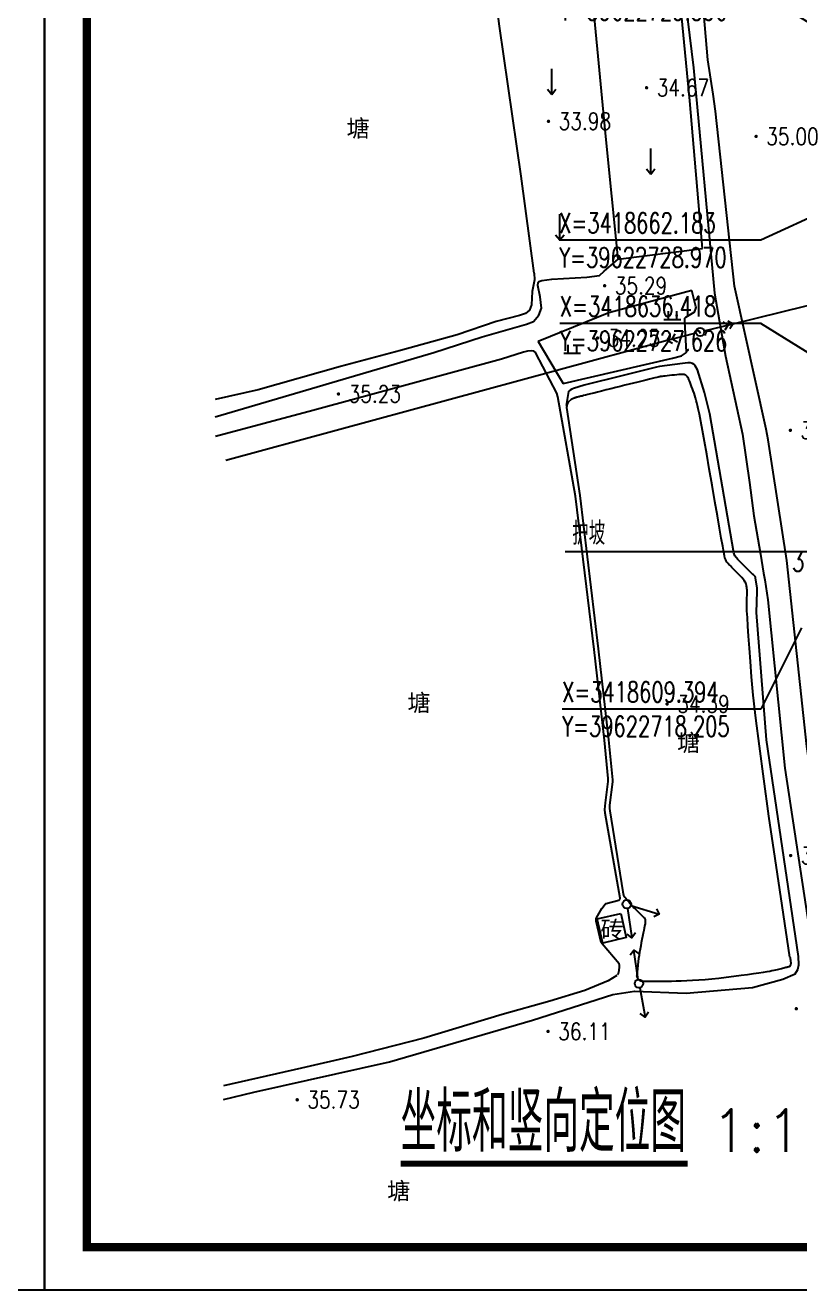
# Model space of a CAD drawing. Extents: x 39624947 to 39626627, y 3418539 to 3418836.
# Drawn here: x 39625784.6 to 39625875.8, y 3418539.2 to 3418688.1 of the extents above; entities that cross this region are included whole.
import ezdxf
from ezdxf.enums import TextEntityAlignment as Align

# ---------------------------------------------------------------- set-up
doc = ezdxf.new("R2010")
doc.units = 0
doc.layers.get('0').update_dxf_attribs({"linetype": 'CONTINUOUS'})
for name, color, linetype in [('DIM_COOR', 3, 'CONTINUOUS'), ('DIM_ELEV', 3, 'CONTINUOUS'), ('DIM_LEAD', 3, 'CONTINUOUS'), ('DIM_SYMB', 3, 'CONTINUOUS'), ('DLDW', 11, 'CONTINUOUS'), ('GCD', 7, 'CONTINUOUS'), ('GXYZ', 2, 'CONTINUOUS'), ('JMD', 6, 'CONTINUOUS'), ('PUB_TITLE', 4, 'CONTINUOUS'), ('PUB_WALL', 9, 'CONTINUOUS')]:
    doc.layers.add(name, color=color, linetype=linetype)
doc.styles.add('_TCH_DIM', font='SIMPLEX', dxfattribs={"bigfont": 'GBCBIG'})
doc.styles.add('HZ', font='rs.shx', dxfattribs={"width": 0.8, "bigfont": 'hztxt.shx'})
doc.styles.add('HZTXT', font='ROMANS.shx', dxfattribs={"width": 0.6, "bigfont": 'HZTXT.shx'})
doc.styles.get("Standard").update_dxf_attribs({"font": 'rs.shx', "bigfont": 'hztxt.shx'})
doc.styles.add('等线体', font='simhei.ttf')

# ---------------------------------------------------------------- blocks, each defined once
blk = doc.blocks.new('GC170')
at = {"linetype": 'Continuous'}
blk.add_circle((0, 0), 0.5, dxfattribs=at)
blk = doc.blocks.new('GC013B')
at = {"linetype": 'Continuous'}
blk.add_line((0.5, 0), (4, 0), dxfattribs=at)
at = {"linetype": 'Continuous', "flags": 128}
blk.add_lwpolyline([(3.5, 0.5), (4, 0), (3.5, -0.5)], dxfattribs=at)
blk = doc.blocks.new('EWQEQW')
at = {"layer": 'DIM_COOR', "color": 3, "linetype": 'Continuous'}
for p, q in [((-4.33, 67.96), (-28.09, 67.96)), ((5.59, 53.87), (-4.33, 67.96)), ((71.4, 65.25), (47.64, 65.25)), ((79.49, 50.01), (71.4, 65.25)), ((13.17, 45.46), (-4.33, 42.54)), ((-4.33, 42.54), (-28.09, 42.54)), ((71.09, 42.44), (78.3, 27.12)), ((-4.33, 29.63), (-28.01, 29.63)), ((11.82, 19.69), (-4.33, 29.63)), ((78.3, 27.12), (101.27, 27.12)), ((69.74, 16.67), (77.24, 6.77)), ((11.2, 7.71), (-4.33, 0.54)), ((77.24, 6.77), (100.65, 6.77)), ((69.12, 4.69), (78.09, -4.56)), ((-4.33, 0.54), (-28.09, 0.54)), ((78.09, -4.56), (101.85, -4.56)), ((-4.33, -9.28), (-28.01, -9.28)), ((9.85, -18.05), (-4.33, -9.28)), ((67.77, -21.08), (75.32, -14.34)), ((75.32, -14.34), (99.08, -14.34)), ((74.98, -36.47), (87.25, -25.31)), ((87.25, -25.31), (111.01, -25.31)), ((0.43, -45.08), (-4.33, -54.67)), ((90.46, -49.78), (80.89, -57.41)), ((-4.33, -54.67), (-27.74, -54.67)), ((80.89, -57.41), (57.21, -57.41))]:
    blk.add_line(p, q, dxfattribs=at)
at = {"layer": 'DIM_COOR', "color": 7, "linetype": 'Continuous', "style": '_TCH_DIM', "width": 0.705882}
for s, p in [('X=3418708.338', (-28.09, 68.8)), ('Y=39622723.368', (-28.09, 64.74)), ('X=3418704.482', (47.64, 66.09)), ('Y=39622797.267', (47.64, 62.03)), ('X=3418699.932', (-28.09, 43.38)), ('Y=39622730.940', (-28.09, 39.32)), ('X=3418674.167', (-28.01, 30.47)), ('X=3418696.909', (81.67, 27.96)), ('Y=39622729.596', (-28.01, 26.41)), ('Y=39622788.861', (80.39, 23.9)), ('X=3418671.144', (81.53, 7.61)), ('Y=39622787.517', (79.37, 3.55)), ('X=3418662.183', (-28.09, 1.38)), ('Y=39622728.970', (-28.09, -2.68)), ('X=3418659.161', (83.21, -3.72)), ('Y=39622786.892', (80.25, -7.78)), ('X=3418636.418', (-28.01, -8.44)), ('Y=39622727.626', (-28.01, -12.5)), ('X=3418633.396', (79.48, -13.5)), ('Y=39622785.547', (77.48, -17.56)), ('X=3418617.999', (91.73, -24.47)), ('Y=39622792.755', (89.41, -28.53)), ('X=3418609.394', (-27.74, -53.83)), ('X=3418604.697', (57.21, -56.57)), ('Y=39622718.205', (-27.74, -57.89)), ('Y=39622808.229', (57.21, -60.63))]:
    blk.add_text(s, height=2.38, dxfattribs=at).set_placement(p)
blk = doc.blocks.new('GC120')
for p, q in [((0, 0), (0, 3)), ((-0.5, 0.6), (0, 0)), ((0, 0), (0.5, 0.6))]:
    blk.add_line(p, q)
blk = doc.blocks.new('GC200')
at = {"linetype": 'Continuous', "const_width": 0.2, "flags": 128}
blk.add_lwpolyline([(-0.1, 0, 1), (0.1, 0, 1)], format="xyb", close=True, dxfattribs=at)
blk = doc.blocks.new('GC119')
for p, q in [((-1, 0), (1, 0)), ((-0.5, 1), (-0.5, 0)), ((0.5, 1), (0.5, 0))]:
    blk.add_line(p, q)
blk = doc.blocks.new('GC013A')
at = {"linetype": 'Continuous'}
blk.add_line((0.5, 0), (4, 0), dxfattribs=at)
at = {"linetype": 'Continuous', "flags": 128}
for points in [[(2.88, 0.5), (3.38, 0), (2.88, -0.5)], [(3.5, 0.5), (4, 0), (3.5, -0.5)]]:
    blk.add_lwpolyline(points, dxfattribs=at)
blk = doc.blocks.new('111133333777777')
at = {"layer": 'PUB_WALL', "color": 252, "ltscale": 0.01}
blk.add_line((39623224.25, 3418645.17), (39623237.84, 3418648.54), dxfattribs=at)
at = {"layer": 'PUB_WALL', "color": 252, "ltscale": 0.01, "elevation": 51.49}
for points in [[(39623200.85, 3418651.12), (39623199.3, 3418662.56), (39623196.75, 3418680.21), (39623196.51, 3418682.07), (39623196.57, 3418683.26), (39623197.13, 3418686.99), (39623197.13, 3418687.56), (39623197.04, 3418688.43), (39623195.73, 3418696.65), (39623195.85, 3418700.21)], [(39623210.73, 3418652.77), (39623209.24, 3418667.6), (39623207.22, 3418688.64), (39623205.56, 3418698.96), (39623205.4, 3418700.33)], [(39623220.66, 3418654.04), (39623219.18, 3418671.41), (39623218.17, 3418681.6), (39623216.98, 3418689.98), (39623215.47, 3418700.45)], [(39623217.67, 3418691.06), (39623219.59, 3418675.32), (39623222.06, 3418648.76), (39623223.36, 3418641.35), (39623225.38, 3418632.16), (39623226.18, 3418626.48), (39623226.69, 3418622.55), (39623227.47, 3418618.04), (39623227.85, 3418615.81), (39623228.01, 3418615.03), (39623228.11, 3418614.24), (39623228.35, 3418612.69), (39623230.35, 3418592.85), (39623233.28, 3418573.47)], [(39623222.2, 3418670.21), (39623221.9, 3418672.22), (39623221.27, 3418676.23), (39623220.25, 3418688.16), (39623222.05, 3418695.65), (39623223.87, 3418700.55)], [(39623210.73, 3418652.77), (39623210.73, 3418652.77), (39623210.73, 3418652.77), (39623220.66, 3418654.04)], [(39623200.85, 3418651.12), (39623200.86, 3418650.36), (39623200.59, 3418648.96), (39623200.52, 3418647.4), (39623200.28, 3418646.76), (39623199.83, 3418646.38), (39623199.12, 3418646.14), (39623196.37, 3418645.46), (39623191.75, 3418643.88), (39623185.1, 3418642.03), (39623178.02, 3418640.15), (39623168.33, 3418637.4), (39623163.26, 3418636.25)], [(39623163.28, 3418634.21), (39623189.01, 3418641.79), (39623194.7, 3418643.64), (39623199.94, 3418645.14), (39623200.75, 3418645.46), (39623201.4, 3418646.18), (39623201.69, 3418647.02), (39623201.56, 3418648.36), (39623201.56, 3418648.36)], [(39623201.3, 3418643.1), (39623201.3, 3418643.1), (39623201.3, 3418643.1), (39623203.41, 3418639.52), (39623204.25, 3418638.16)], [(39623200.77, 3418641.94), (39623200.54, 3418641.97), (39623200.04, 3418641.95), (39623199.59, 3418641.83), (39623196.99, 3418641), (39623174.79, 3418634.96), (39623163.31, 3418631.92)], [(39623209.24, 3418576.9), (39623209.27, 3418576.92), (39623209.3, 3418576.93), (39623210.82, 3418577.32), (39623210.84, 3418577.33), (39623210.86, 3418577.35), (39623210.89, 3418577.37), (39623210.91, 3418577.4), (39623210.94, 3418577.45), (39623210.95, 3418577.48), (39623210.95, 3418577.54), (39623209.21, 3418587.54), (39623209.15, 3418587.97), (39623209.22, 3418588.77), (39623209.56, 3418591.27), (39623209.56, 3418591.41), (39623209.54, 3418591.63), (39623209.1, 3418596.14), (39623207.89, 3418606.84), (39623205.71, 3418624.87), (39623203.62, 3418636.58), (39623203.51, 3418637.01), (39623201.05, 3418641.73), (39623200.96, 3418641.84), (39623200.85, 3418641.91), (39623200.77, 3418641.94)], [(39623231.89, 3418569.16), (39623232.01, 3418569.71), (39623231.97, 3418570.69), (39623228.21, 3418596.21), (39623227.02, 3418611.18), (39623227.09, 3418613.67), (39623227.08, 3418613.89), (39623227.08, 3418614.03), (39623226.9, 3418615.26), (39623226.88, 3418615.34), (39623226.84, 3418615.42), (39623226.84, 3418615.42), (39623226.81, 3418615.47), (39623226.74, 3418615.55), (39623226.67, 3418615.61), (39623226.59, 3418615.67), (39623224.83, 3418617.42), (39623224.45, 3418617.85), (39623224.36, 3418618.22), (39623221.52, 3418634.59), (39623220.9, 3418637.08), (39623220.07, 3418639.75), (39623219.8, 3418640.22), (39623219.67, 3418640.36), (39623219.48, 3418640.5), (39623219.21, 3418640.58), (39623218.92, 3418640.59), (39623218.31, 3418640.51), (39623215.61, 3418640.13), (39623215.23, 3418640.06), (39623211.31, 3418639.1), (39623206.74, 3418637.94), (39623205.47, 3418637.57), (39623205.28, 3418637.48), (39623205.06, 3418637.36), (39623204.88, 3418637.21), (39623204.62, 3418635.54)], [(39623210.64, 3418568.57), (39623210.75, 3418568.72), (39623210.84, 3418569.03), (39623210.89, 3418569.47), (39623210.88, 3418569.66), (39623210.84, 3418569.82), (39623208.83, 3418572.16), (39623208.72, 3418572.33), (39623208.15, 3418574.84), (39623208.12, 3418574.97), (39623208.12, 3418575.11), (39623208.13, 3418575.16), (39623208.17, 3418575.24), (39623208.82, 3418576.32), (39623209.2, 3418576.85), (39623209.24, 3418576.9)], [(39623210.55, 3418568.43), (39623209.53, 3418567.81), (39623206.82, 3418566.69), (39623202.68, 3418565.42), (39623197.06, 3418563.86), (39623187.83, 3418561.05), (39623179.41, 3418558.91), (39623173.43, 3418557.52), (39623164.24, 3418555.46)], [(39623164.26, 3418553.84), (39623167.83, 3418554.72), (39623183.8, 3418558.29), (39623200.63, 3418563.18), (39623210.1, 3418566.19)]]:
    blk.add_lwpolyline(points, dxfattribs=at)
at = {"layer": 'PUB_WALL', "color": 252, "ltscale": 0.01}
for points in [[(39623236.71, 3418561.89), (39623237.5, 3418562.73), (39623237.53, 3418562.8), (39623237.54, 3418562.85), (39623237.55, 3418562.93), (39623237.53, 3418563), (39623237.02, 3418565.24), (39623235.77, 3418572.82), (39623234.66, 3418582.38), (39623233.99, 3418588), (39623232.96, 3418595.41), (39623230.58, 3418617.31), (39623228.37, 3418631.5), (39623228.14, 3418632.75), (39623224.43, 3418649.59), (39623222.2, 3418670.21)], [(39623201.56, 3418648.36), (39623201.28, 3418649.69), (39623201.29, 3418650.05), (39623201.4, 3418650.16), (39623201.73, 3418650.27), (39623202.92, 3418650.42), (39623207.03, 3418650.68), (39623208.54, 3418650.87), (39623209.09, 3418651.36), (39623210.73, 3418652.77)], [(39623219.4, 3418649.1), (39623209.61, 3418646.46), (39623201.3, 3418643.1)], [(39623204.25, 3418638.16), (39623217.14, 3418641.12), (39623218.19, 3418641.41), (39623218.67, 3418641.72), (39623218.76, 3418641.85), (39623218.57, 3418645.44), (39623218.56, 3418645.59), (39623218.57, 3418645.82), (39623218.7, 3418645.96), (39623219.67, 3418646.55), (39623219.74, 3418646.64), (39623219.88, 3418646.96), (39623219.9, 3418647.08), (39623219.88, 3418647.21), (39623219.4, 3418649.1)], [(39623230.95, 3418570.62), (39623230.02, 3418576.7), (39623229.2, 3418582.23), (39623228.48, 3418587.19), (39623227.86, 3418591.6), (39623227.35, 3418595.44), (39623226.94, 3418598.73), (39623226.64, 3418601.45), (39623226.44, 3418603.61), (39623226.3, 3418605.4), (39623226.18, 3418606.99), (39623226.08, 3418608.38), (39623226, 3418609.58), (39623225.94, 3418610.58), (39623225.89, 3418611.38), (39623225.87, 3418611.99), (39623225.87, 3418612.4), (39623225.88, 3418612.7), (39623225.89, 3418612.95), (39623225.9, 3418613.18), (39623225.9, 3418613.36), (39623225.9, 3418613.51), (39623225.9, 3418613.63), (39623225.91, 3418613.71), (39623225.9, 3418613.75), (39623225.9, 3418613.77), (39623225.9, 3418613.8), (39623225.9, 3418613.82), (39623225.9, 3418613.84), (39623225.9, 3418613.85), (39623225.9, 3418613.87), (39623225.9, 3418613.88), (39623225.9, 3418613.89), (39623225.9, 3418613.91), (39623225.89, 3418613.94), (39623225.89, 3418613.98), (39623225.88, 3418614.04), (39623225.87, 3418614.1), (39623225.86, 3418614.18), (39623225.85, 3418614.27), (39623225.84, 3418614.38), (39623225.81, 3418614.5), (39623225.75, 3418614.63), (39623225.67, 3418614.77), (39623225.57, 3418614.93), (39623225.43, 3418615.11), (39623225.27, 3418615.3), (39623225.09, 3418615.5), (39623224.87, 3418615.72), (39623224.66, 3418615.93), (39623224.46, 3418616.13), (39623224.28, 3418616.31), (39623224.12, 3418616.47), (39623223.98, 3418616.62), (39623223.86, 3418616.74), (39623223.76, 3418616.85), (39623223.67, 3418616.95), (39623223.6, 3418617.03), (39623223.54, 3418617.11), (39623223.48, 3418617.2), (39623223.43, 3418617.28), (39623223.39, 3418617.37), (39623223.35, 3418617.46), (39623223.32, 3418617.54), (39623223.29, 3418617.63), (39623223.25, 3418617.84), (39623223.17, 3418618.29), (39623223.04, 3418618.99), (39623222.87, 3418619.94), (39623222.66, 3418621.12), (39623222.41, 3418622.56), (39623222.12, 3418624.24), (39623221.79, 3418626.16), (39623221.45, 3418628.1), (39623221.15, 3418629.82), (39623220.88, 3418631.32), (39623220.65, 3418632.6), (39623220.45, 3418633.67), (39623220.29, 3418634.52), (39623220.16, 3418635.15), (39623220.07, 3418635.56), (39623219.99, 3418635.86), (39623219.91, 3418636.15), (39623219.83, 3418636.44), (39623219.75, 3418636.72), (39623219.66, 3418637), (39623219.57, 3418637.27), (39623219.48, 3418637.53), (39623219.38, 3418637.8), (39623219.29, 3418638.04), (39623219.21, 3418638.26), (39623219.13, 3418638.45), (39623219.06, 3418638.61), (39623219, 3418638.74), (39623218.94, 3418638.85), (39623218.89, 3418638.93), (39623218.85, 3418638.98), (39623218.82, 3418639.02), (39623218.78, 3418639.06), (39623218.74, 3418639.09), (39623218.69, 3418639.12), (39623218.65, 3418639.14), (39623218.61, 3418639.16), (39623218.56, 3418639.18), (39623218.51, 3418639.2), (39623218.44, 3418639.21), (39623218.34, 3418639.21), (39623218.21, 3418639.21), (39623218.05, 3418639.2), (39623217.85, 3418639.19), (39623217.62, 3418639.17), (39623217.36, 3418639.14), (39623217.06, 3418639.11), (39623216.76, 3418639.08), (39623216.5, 3418639.05), (39623216.27, 3418639.02), (39623216.08, 3418639), (39623215.92, 3418638.98), (39623215.79, 3418638.96), (39623215.7, 3418638.95), (39623215.64, 3418638.94), (39623215.57, 3418638.92), (39623215.45, 3418638.89), (39623215.27, 3418638.85), (39623215.03, 3418638.8), (39623214.74, 3418638.73), (39623214.4, 3418638.64), (39623213.99, 3418638.54), (39623213.53, 3418638.43), (39623213.04, 3418638.31), (39623212.54, 3418638.19), (39623212.03, 3418638.06), (39623211.51, 3418637.93), (39623210.98, 3418637.8), (39623210.44, 3418637.66), (39623209.88, 3418637.52), (39623209.32, 3418637.38), (39623208.78, 3418637.24), (39623208.29, 3418637.12), (39623207.86, 3418637.01), (39623207.48, 3418636.92), (39623207.15, 3418636.83), (39623206.87, 3418636.77), (39623206.65, 3418636.71), (39623206.48, 3418636.67), (39623206.34, 3418636.64), (39623206.22, 3418636.61), (39623206.12, 3418636.59), (39623206.03, 3418636.57), (39623205.96, 3418636.55), (39623205.9, 3418636.54), (39623205.86, 3418636.53), (39623205.84, 3418636.52), (39623205.82, 3418636.52), (39623205.8, 3418636.51), (39623205.79, 3418636.51), (39623205.77, 3418636.5), (39623205.75, 3418636.5), (39623205.74, 3418636.49), (39623205.72, 3418636.49), (39623205.7, 3418636.48), (39623205.69, 3418636.47), (39623205.67, 3418636.47), (39623205.65, 3418636.46), (39623205.63, 3418636.45), (39623205.61, 3418636.45), (39623205.6, 3418636.44), (39623205.58, 3418636.43), (39623205.55, 3418636.42), (39623205.53, 3418636.41), (39623205.5, 3418636.4), (39623205.47, 3418636.39), (39623205.43, 3418636.37), (39623205.38, 3418636.35), (39623205.33, 3418636.33), (39623205.27, 3418636.3), (39623205.21, 3418636.27)], [(39623205.21, 3418636.27), (39623204.84, 3418635.94), (39623204.72, 3418635.72), (39623204.65, 3418635.31), (39623206.21, 3418624.94), (39623208.39, 3418606.9), (39623209.6, 3418596.19), (39623210.07, 3418591.5), (39623210.07, 3418591.38), (39623210.07, 3418591.23), (39623209.72, 3418588.5), (39623209.7, 3418588.09), (39623209.73, 3418587.82), (39623211.26, 3418578.31), (39623211.32, 3418578.09), (39623211.37, 3418577.92), (39623211.45, 3418577.77), (39623211.53, 3418577.65), (39623211.62, 3418577.54), (39623211.7, 3418577.44), (39623211.77, 3418577.35), (39623211.83, 3418577.27), (39623211.89, 3418577.2), (39623211.94, 3418577.14), (39623211.98, 3418577.08), (39623212.01, 3418577.03), (39623212.05, 3418576.98), (39623212.12, 3418576.9), (39623212.2, 3418576.81), (39623212.31, 3418576.7), (39623212.44, 3418576.57), (39623212.59, 3418576.41), (39623212.77, 3418576.24), (39623212.97, 3418576.05), (39623213.16, 3418575.86), (39623213.33, 3418575.69), (39623213.48, 3418575.55), (39623213.6, 3418575.43), (39623213.7, 3418575.33), (39623213.77, 3418575.26), (39623213.82, 3418575.21), (39623213.84, 3418575.18), (39623213.85, 3418575.17), (39623213.85, 3418575.16), (39623213.86, 3418575.14), (39623213.87, 3418575.13), (39623213.87, 3418575.12), (39623213.88, 3418575.1), (39623213.89, 3418575.09), (39623213.89, 3418575.08), (39623213.89, 3418575.07), (39623213.9, 3418575.05), (39623213.9, 3418575.04), (39623213.9, 3418575.02), (39623213.91, 3418575.01), (39623213.91, 3418574.99), (39623213.91, 3418574.98), (39623213.91, 3418574.96), (39623213.91, 3418574.94), (39623213.91, 3418574.92), (39623213.92, 3418574.91), (39623213.92, 3418574.89), (39623213.92, 3418574.87), (39623213.92, 3418574.86), (39623213.92, 3418574.84), (39623213.92, 3418574.82), (39623213.92, 3418574.8), (39623213.92, 3418574.78), (39623213.92, 3418574.77), (39623213.92, 3418574.75), (39623213.92, 3418574.73), (39623213.92, 3418574.71), (39623213.92, 3418574.69), (39623213.92, 3418574.67), (39623213.91, 3418574.63), (39623213.9, 3418574.54), (39623213.87, 3418574.41), (39623213.83, 3418574.23), (39623213.79, 3418574), (39623213.73, 3418573.73), (39623213.67, 3418573.42), (39623213.6, 3418573.05), (39623213.52, 3418572.67), (39623213.44, 3418572.29), (39623213.38, 3418571.92), (39623213.31, 3418571.55), (39623213.25, 3418571.18), (39623213.19, 3418570.81), (39623213.13, 3418570.46), (39623213.08, 3418570.1), (39623212.93, 3418568.39)], [(39623230.95, 3418570.62), (39623230.96, 3418570.55), (39623230.97, 3418570.48), (39623230.98, 3418570.41), (39623230.99, 3418570.35), (39623231, 3418570.29), (39623231.01, 3418570.22), (39623231.02, 3418570.17), (39623231.03, 3418570.11), (39623231.03, 3418570.05), (39623231.04, 3418570), (39623231.04, 3418569.96), (39623231.04, 3418569.91), (39623231.04, 3418569.88), (39623231.04, 3418569.84), (39623231.04, 3418569.81), (39623231.03, 3418569.79), (39623231.02, 3418569.76), (39623231.02, 3418569.74), (39623231.01, 3418569.72), (39623231.01, 3418569.7), (39623231, 3418569.67), (39623230.99, 3418569.65), (39623230.98, 3418569.63), (39623230.98, 3418569.61), (39623230.97, 3418569.59), (39623230.96, 3418569.57), (39623230.95, 3418569.55), (39623230.93, 3418569.54), (39623230.92, 3418569.52), (39623230.9, 3418569.51), (39623230.88, 3418569.49), (39623230.86, 3418569.48), (39623230.83, 3418569.47), (39623230.79, 3418569.46), (39623230.73, 3418569.44), (39623230.66, 3418569.42), (39623230.58, 3418569.39), (39623230.48, 3418569.37), (39623230.36, 3418569.34), (39623230.23, 3418569.31), (39623230.09, 3418569.27), (39623229.94, 3418569.24), (39623229.78, 3418569.2), (39623229.61, 3418569.16), (39623229.43, 3418569.12), (39623229.24, 3418569.08), (39623229.04, 3418569.03), (39623228.83, 3418568.98), (39623228.57, 3418568.93), (39623228.23, 3418568.87), (39623227.79, 3418568.8), (39623227.27, 3418568.73), (39623226.67, 3418568.64), (39623225.97, 3418568.54), (39623225.19, 3418568.43), (39623224.33, 3418568.32), (39623223.43, 3418568.21), (39623222.57, 3418568.11), (39623221.75, 3418568.02), (39623220.96, 3418567.95), (39623220.21, 3418567.88), (39623219.49, 3418567.84), (39623218.81, 3418567.8), (39623218.16, 3418567.78), (39623217.55, 3418567.76), (39623216.99, 3418567.75), (39623216.47, 3418567.74), (39623216, 3418567.73), (39623215.57, 3418567.73), (39623215.18, 3418567.72), (39623214.84, 3418567.72), (39623214.54, 3418567.72), (39623214.28, 3418567.73), (39623214.06, 3418567.73), (39623213.86, 3418567.74), (39623213.69, 3418567.75), (39623213.55, 3418567.76), (39623213.44, 3418567.77), (39623213.35, 3418567.79), (39623213.3, 3418567.8), (39623213.27, 3418567.82), (39623213.23, 3418567.85), (39623213.2, 3418567.88), (39623213.16, 3418567.92), (39623213.13, 3418567.97), (39623213.1, 3418568.02), (39623213.07, 3418568.07), (39623213.03, 3418568.14), (39623213, 3418568.2), (39623212.98, 3418568.26), (39623212.96, 3418568.32), (39623212.94, 3418568.37), (39623212.93, 3418568.39)], [(39623210.1, 3418566.19), (39623212.63, 3418566.6), (39623218.75, 3418566.37), (39623226.53, 3418567.05), (39623230.1, 3418568.02), (39623231.56, 3418568.63), (39623231.89, 3418569.16)]]:
    blk.add_lwpolyline(points, dxfattribs=at)
at = {"layer": 'PUB_WALL', "color": 252, "ltscale": 0.01, "flags": 128}
blk.add_lwpolyline([(39623216.5, 3418643.21), (39623164.52, 3418629.08)], dxfattribs=at)
at = {"layer": 'PUB_WALL', "color": 252, "ltscale": 0.01}
for name, p in [('GC120', (39623202.9, 3418672.18, 51.49)), ('GC120', (39623214.56, 3418662.8, 51.49)), ('GC120', (39623203.85, 3418655.06, 51.49)), ('GC119', (39623217.11, 3418645.66)), ('GC170', (39623220.37, 3418644.21)), ('GC119', (39623205.31, 3418641.7))]:
    blk.add_blockref(name, p, dxfattribs=at)
ref = blk.add_blockref('GC200', (39623214.07, 3418672.96, 34.67), dxfattribs=at)
ref.add_attrib('height', '34.67', dxfattribs={"layer": 'GCD', "color": 252, "linetype": 'Continuous', "height": 2, "style": 'HZ', "width": 0.8}).set_placement((39623215.27, 3418672.96, 34.67), align=Align.MIDDLE_LEFT)
ref = blk.add_blockref('GC200', (39623202.52, 3418669.01, 33.98), dxfattribs=at)
ref.add_attrib('height', '33.98', dxfattribs={"layer": 'GCD', "color": 252, "linetype": 'Continuous', "height": 2, "style": 'HZ', "width": 0.8}).set_placement((39623203.72, 3418669.01, 33.98), align=Align.MIDDLE_LEFT)
ref = blk.add_blockref('GC200', (39623226.97, 3418667.23, 35), dxfattribs=at)
ref.add_attrib('height', '35.00', dxfattribs={"layer": 'GCD', "color": 252, "linetype": 'Continuous', "height": 2, "style": 'HZ', "width": 0.8}).set_placement((39623228.17, 3418667.23, 35), align=Align.MIDDLE_LEFT)
ref = blk.add_blockref('GC200', (39623209.13, 3418649.65, 35.29), dxfattribs=at)
ref.add_attrib('height', '35.29', dxfattribs={"layer": 'GCD', "color": 252, "linetype": 'Continuous', "height": 2, "style": 'HZ', "width": 0.8}).set_placement((39623210.33, 3418649.65, 35.29), align=Align.MIDDLE_LEFT)
ref = blk.add_blockref('GC200', (39623208.3, 3418643.49, 34.25), dxfattribs=at)
ref.add_attrib('height', '34.25', dxfattribs={"layer": 'GCD', "color": 252, "linetype": 'Continuous', "height": 2, "style": 'HZ', "width": 0.8}).set_placement((39623209.5, 3418643.49, 34.25), align=Align.MIDDLE_LEFT)
for rotation in [194.4843617758598, 13.92506571685678]:
    blk.add_blockref('GC013A', (39623220.37, 3418644.21), dxfattribs=dict(at, rotation=rotation))
ref = blk.add_blockref('GC200', (39623177.79, 3418636.91, 35.23), dxfattribs=at)
ref.add_attrib('height', '35.23', dxfattribs={"layer": 'GCD', "color": 252, "linetype": 'Continuous', "height": 2, "style": 'HZ', "width": 0.8}).set_placement((39623178.99, 3418636.91, 35.23), align=Align.MIDDLE_LEFT)
ref = blk.add_blockref('GC200', (39623231, 3418632.63, 36.12), dxfattribs=at)
ref.add_attrib('height', '36.12', dxfattribs={"layer": 'GCD', "color": 252, "linetype": 'Continuous', "height": 2, "style": 'HZ', "width": 0.8}).set_placement((39623232.2, 3418632.63, 36.12), align=Align.MIDDLE_LEFT)
ref = blk.add_blockref('GC200', (39623216.49, 3418600.41, 34.39), dxfattribs=at)
ref.add_attrib('height', '34.39', dxfattribs={"layer": 'GCD', "linetype": 'Continuous', "height": 2, "style": 'HZ', "width": 0.8}).set_placement((39623217.69, 3418600.41, 34.39), align=Align.MIDDLE_LEFT)
ref = blk.add_blockref('GC200', (39623231.04, 3418582.57, 35.33), dxfattribs=at)
ref.add_attrib('height', '35.33', dxfattribs={"layer": 'GCD', "color": 252, "linetype": 'Continuous', "height": 2, "style": 'HZ', "width": 0.8}).set_placement((39623232.24, 3418582.57, 35.33), align=Align.MIDDLE_LEFT)
ref = blk.add_blockref('GC200', (39623231.7, 3418564.53, 35.69), dxfattribs=at)
ref.add_attrib('height', '35.69', dxfattribs={"layer": 'GCD', "color": 252, "linetype": 'Continuous', "height": 2, "style": 'HZ', "width": 0.8}).set_placement((39623232.9, 3418564.53, 35.69), align=Align.MIDDLE_LEFT)
ref = blk.add_blockref('GC200', (39623202.47, 3418561.86, 36.11), dxfattribs=at)
ref.add_attrib('height', '36.11', dxfattribs={"layer": 'GCD', "linetype": 'Continuous', "height": 2, "style": 'HZ', "width": 0.8}).set_placement((39623203.67, 3418561.86, 36.11), align=Align.MIDDLE_LEFT)
ref = blk.add_blockref('GC200', (39623172.93, 3418553.81, 35.73), dxfattribs=at)
ref.add_attrib('height', '35.73', dxfattribs={"layer": 'GCD', "linetype": 'Continuous', "height": 2, "style": 'HZ', "width": 0.8}).set_placement((39623174.13, 3418553.81, 35.73), align=Align.MIDDLE_LEFT)
at = {"layer": 'PUB_WALL', "color": 252, "ltscale": 0.01, "style": '等线体'}
for p in [(39623180.11, 3418668.23, 51.49), (39623187.28, 3418600.6, 51.49), (39623219.02, 3418595.89, 51.49), (39623184.89, 3418543.13, 51.49)]:
    blk.add_text('塘', height=2, rotation=0.697, dxfattribs=at).set_placement(p, align=Align.MIDDLE)

msp = doc.modelspace()

# ---------------------------------------------------------------- linework, layer by layer
at = {"linetype": 'Continuous'}
msp.add_lwpolyline([(39625791.862, 3418831.229), (39626166.862, 3418831.229), (39626166.862, 3418544.229), (39625791.862, 3418544.229)], close=True, dxfattribs=at)
at = {"layer": 'DIM_LEAD', "linetype": 'Continuous'}
for p, q in [((39625851.193, 3418626.087), (39625848.174, 3418626.087)), ((39625897.732, 3418626.087), (39625851.193, 3418626.087))]:
    msp.add_line(p, q, dxfattribs=at)
at = {"layer": 'DIM_SYMB', "linetype": 'Continuous', "const_width": 0.7}
msp.add_lwpolyline([(39625828.814, 3418554.055), (39625862.591, 3418554.055)], dxfattribs=at)
at = {"layer": 'DLDW', "linetype": 'Continuous', "elevation": 51.487, "flags": 128}
msp.add_lwpolyline([(39625854.724, 3418583.522), (39625855.376, 3418580.678), (39625852.61, 3418580.043), (39625851.957, 3418582.887)], close=True, dxfattribs=at)
at = {"layer": 'PUB_TITLE'}
for points in [[(39625366.862, 3418539.229), (39625786.862, 3418539.229), (39625786.862, 3418836.229), (39625366.862, 3418836.229)], [(39625786.862, 3418539.229), (39626206.862, 3418539.229), (39626206.862, 3418836.229), (39625786.862, 3418836.229)]]:
    msp.add_lwpolyline(points, close=True, dxfattribs=at)
at = {"layer": 'PUB_TITLE', "const_width": 1}
msp.add_lwpolyline([(39625791.862, 3418544.229), (39626201.862, 3418544.229), (39626201.862, 3418831.229), (39625791.862, 3418831.229)], close=True, dxfattribs=at)

# ---------------------------------------------------------------- block references
at = {"linetype": 'Continuous'}
for name, p in [('111133333777777', (2643.698, 7.776)), ('EWQEQW', (39625875.564, 3418662.248))]:
    msp.add_blockref(name, p, dxfattribs=at)
at = {"layer": 'GXYZ', "linetype": 'Continuous'}
for p in [(39625855.435, 3418584.618, 86.257), (39625856.872, 3418575.27, 35.393)]:
    msp.add_blockref('GC170', p, dxfattribs=at)
for p, rotation in [((39625855.435, 3418584.618, 86.257), 343.10598799695), ((39625855.435, 3418584.618, 86.257), 278.7369534907592), ((39625856.872, 3418575.27, 35.393), 98.73695347501821), ((39625856.872, 3418575.27, 35.393), 280.3123737011041)]:
    msp.add_blockref('GC013B', p, dxfattribs=dict(at, rotation=rotation))

# ---------------------------------------------------------------- texts
at = {"layer": 'DIM_ELEV', "color": 7, "linetype": 'Continuous', "style": '_TCH_DIM', "width": 0.705882}
msp.add_text('37.900', height=2.38, dxfattribs=at).set_placement((39625874.899, 3418623.775))
at = {"layer": 'DIM_LEAD', "color": 7, "linetype": 'Continuous', "style": '_TCH_DIM'}
msp.add_text('护坡', height=2.7007, dxfattribs=at).set_placement((39625849.014, 3418626.927))
at = {"layer": 'DIM_SYMB', "color": 7, "linetype": 'Continuous', "style": 'HZTXT', "width": 0.6}
msp.add_text('坐标和竖向定位图', height=7, dxfattribs=at).set_placement((39625828.814, 3418555.455))
at = {"layer": 'DIM_SYMB', "color": 7, "linetype": 'Continuous'}
msp.add_text('1:1', height=5, dxfattribs=at).set_placement((39625865.391, 3418555.455))
at = {"layer": 'JMD', "linetype": 'Continuous', "style": '等线体'}
msp.add_text('砖', height=2, dxfattribs=at).set_placement((39625855.064, 3418581.641, -3.622), align=Align.MIDDLE_RIGHT)

doc.saveas('drawing.dxf')
